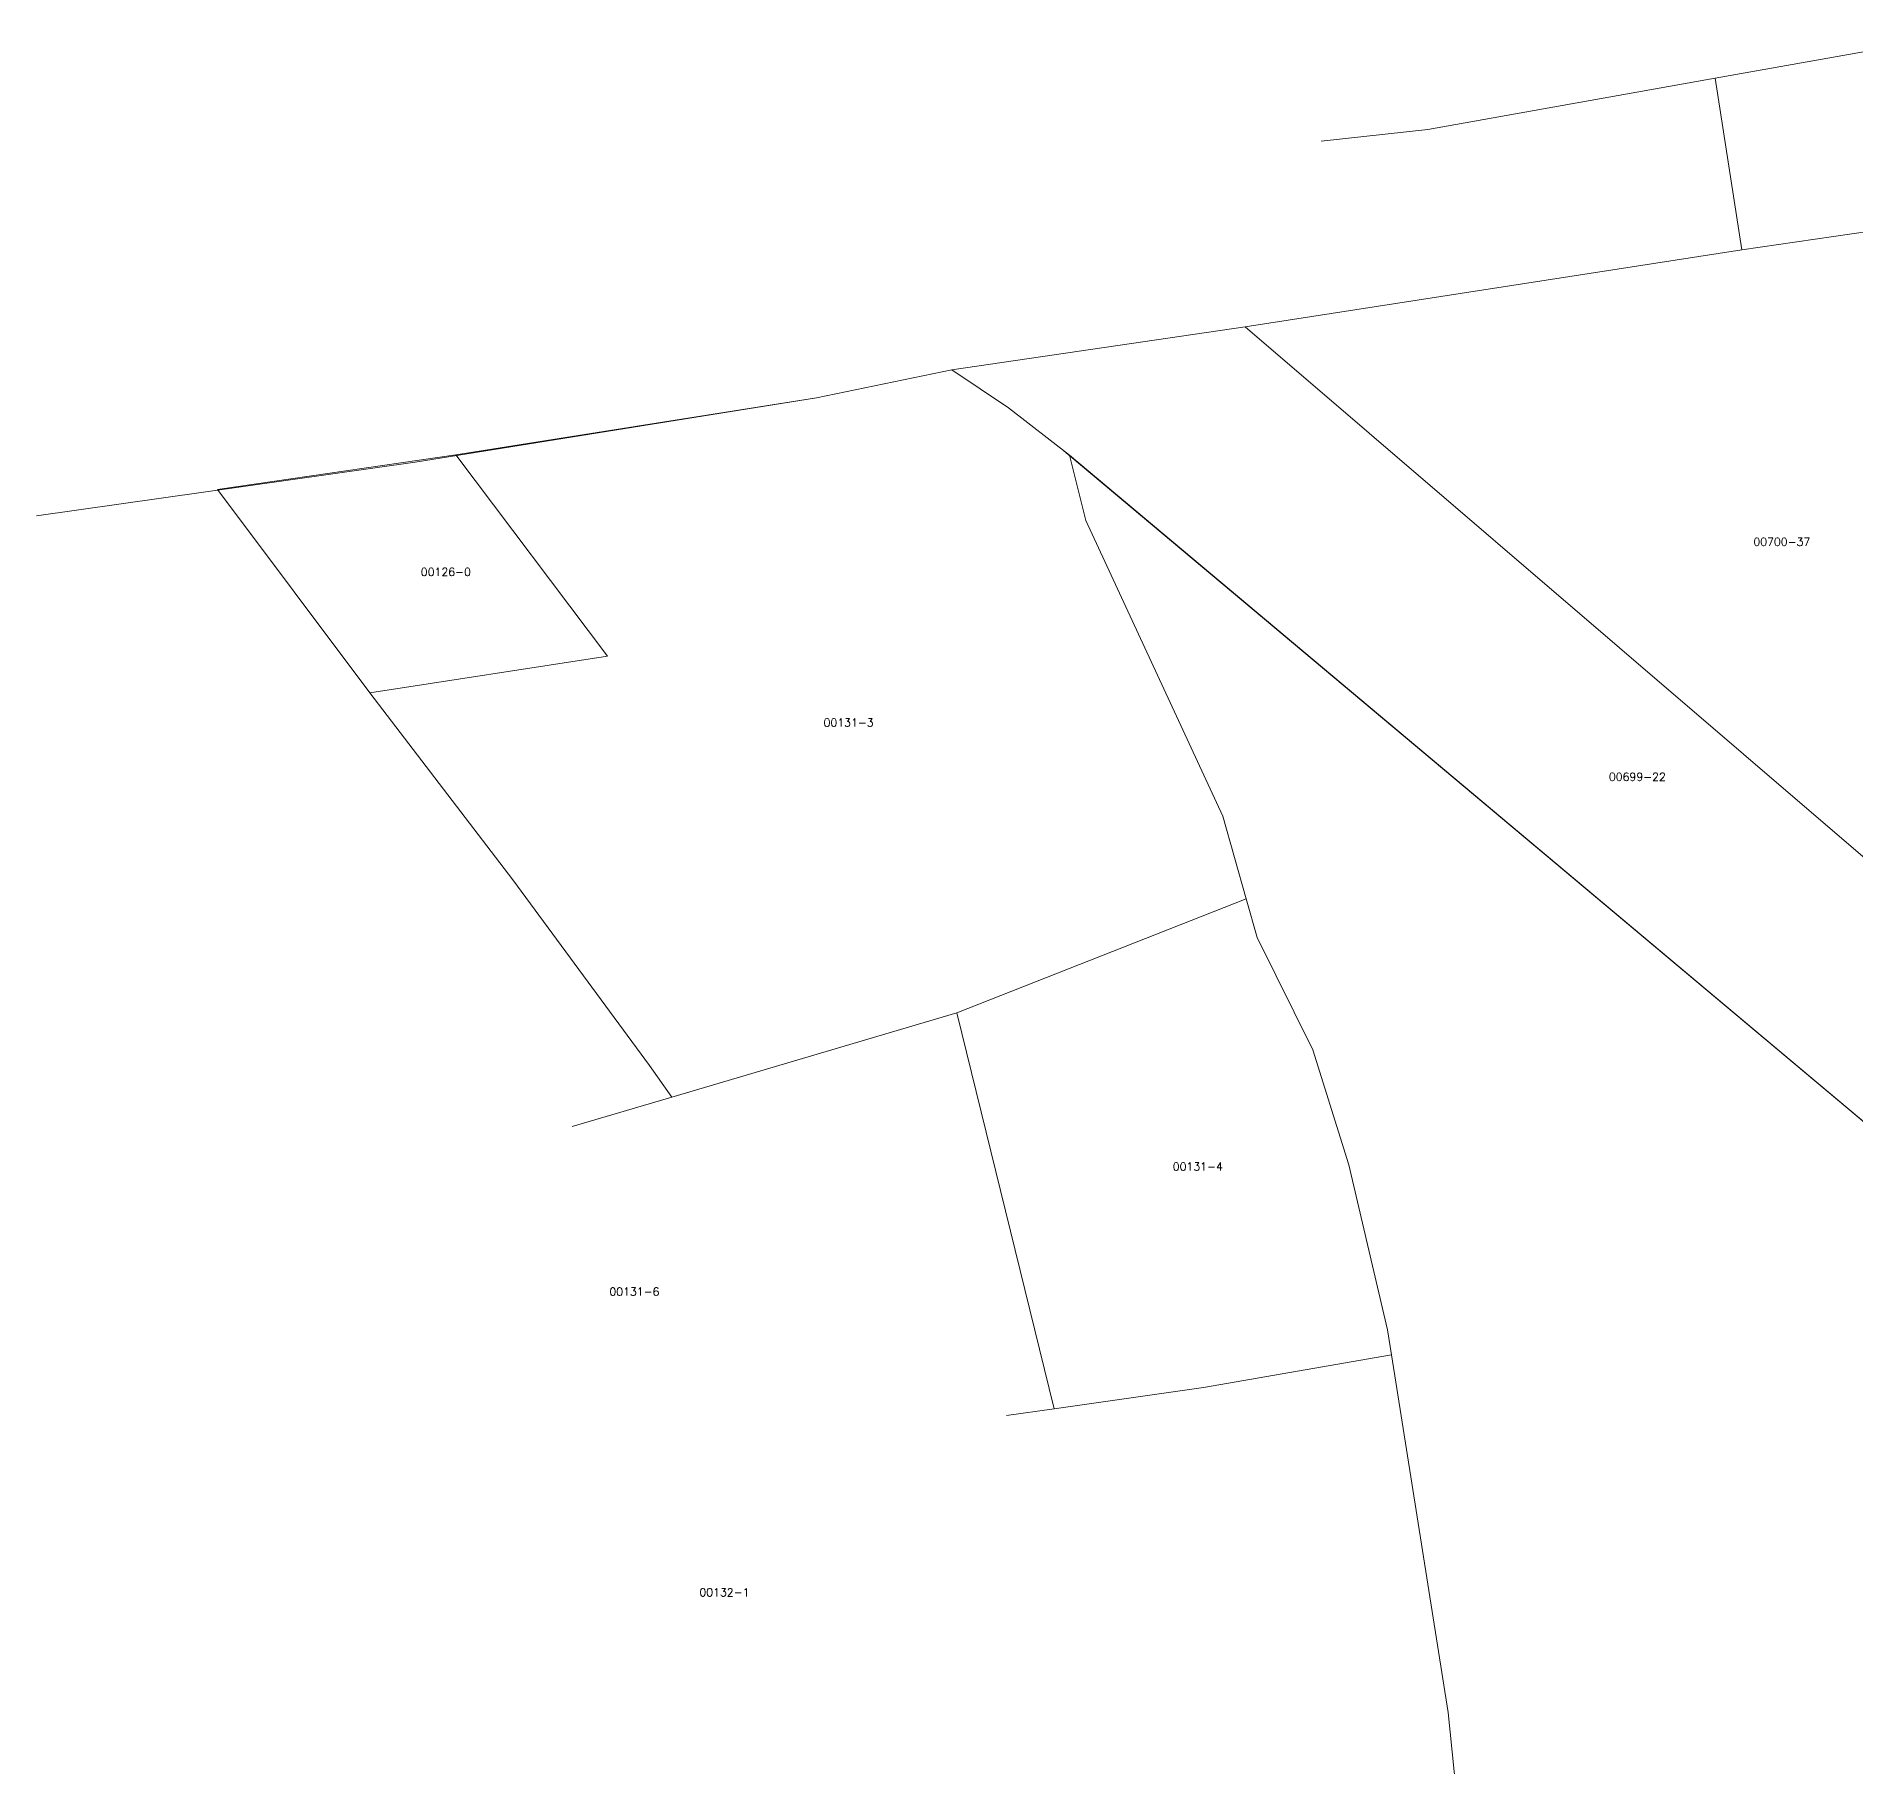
# Model space of a CAD drawing. Header units: metres. Extents: x 7516441 to 7517435, y 4691974 to 4693345.
# Drawn here: x 7516440.8 to 7516668.1, y 4692236.4 to 4692452.5 of the extents above; entities that cross this region are included whole.
import ezdxf

# ---------------------------------------------------------------- set-up
doc = ezdxf.new("R2010")
doc.units = ezdxf.units.M
doc.layers.add('Nr-Kojshi', color=251, linetype='Continuous', lineweight=0)
doc.layers.add('Parc-Kojshi', color=251, linetype='Continuous', lineweight=0)
doc.styles.get("Standard").update_dxf_attribs({"font": 'simplex.shx'})

msp = doc.modelspace()

# ---------------------------------------------------------------- linework, layer by layer
at = {"layer": 'Parc-Kojshi'}
for points in [[(7516650.56, 4692447.31), (7516679.87, 4692452.54)], [(7516614.65, 4692440.9), (7516650.56, 4692447.31)], [(7516650.56, 4692447.31), (7516653.89, 4692425.86)], [(7516601.3, 4692439.45), (7516614.65, 4692440.9)], [(7516653.89, 4692425.86), (7516672.2, 4692428.54)], [(7516591.82, 4692416.24), (7516653.89, 4692425.86)], [(7516555.18, 4692410.89), (7516591.82, 4692416.24)], [(7516591.82, 4692416.24), (7516700.84, 4692322.8)], [(7516538.24, 4692407.39), (7516555.18, 4692410.89)], [(7516555.18, 4692410.89), (7516538.24, 4692407.39)], [(7516562.24, 4692406.12), (7516555.18, 4692410.89)], [(7516488.09, 4692399.37), (7516538.24, 4692407.39)], [(7516538.24, 4692407.39), (7516493.21, 4692400.28)], [(7516569.88, 4692400.21), (7516562.24, 4692406.12)], [(7516568.92, 4692400.97), (7516704.59, 4692287.19)], [(7516440.78, 4692392.66), (7516488.09, 4692399.37)], [(7516493.21, 4692400.28), (7516463.4, 4692395.92)], [(7516512.15, 4692375.11), (7516493.21, 4692400.28)], [(7516571.92, 4692392.05), (7516569.88, 4692400.21)], [(7516704.59, 4692287.19), (7516569.88, 4692400.21)], [(7516463.4, 4692395.92), (7516482.43, 4692370.56)], [(7516589.02, 4692355.12), (7516571.92, 4692392.05)], [(7516482.43, 4692370.56), (7516512.15, 4692375.11)], [(7516482.43, 4692370.56), (7516500.32, 4692347.18)], [(7516591.92, 4692344.82), (7516589.02, 4692355.12)], [(7516500.32, 4692347.18), (7516517.38, 4692324)], [(7516555.8, 4692330.56), (7516591.92, 4692344.82)], [(7516593.3, 4692339.96), (7516591.92, 4692344.82)], [(7516600.29, 4692325.96), (7516593.3, 4692339.96)], [(7516520.19, 4692320.03), (7516555.8, 4692330.56)], [(7516555.8, 4692330.56), (7516567.93, 4692281.1)], [(7516604.77, 4692311.58), (7516600.29, 4692325.96)], [(7516517.38, 4692324), (7516520.19, 4692320.03)], [(7516520.19, 4692320.03), (7516507.74, 4692316.35)], [(7516609.62, 4692290.97), (7516604.77, 4692311.58)], [(7516610.11, 4692287.85), (7516609.62, 4692290.97)], [(7516586.62, 4692283.78), (7516610.11, 4692287.85)], [(7516610.11, 4692287.85), (7516617.2, 4692243.16)], [(7516567.93, 4692281.1), (7516586.62, 4692283.78)], [(7516567.93, 4692281.1), (7516561.99, 4692280.25)], [(7516617.2, 4692243.16), (7516619.15, 4692223.92)]]:
    msp.add_lwpolyline(points, dxfattribs=at)

# ---------------------------------------------------------------- texts
at = {"layer": 'Nr-Kojshi'}
for s, p in [('00700-37', (7516655.31, 4692388.9)), ('00126-0', (7516488.81, 4692385.15)), ('00131-3', (7516539.14, 4692366.32)), ('00699-22', (7516637.26, 4692359.55)), ('00131-4', (7516582.77, 4692310.87)), ('00131-6', (7516512.37, 4692295.24)), ('00132-1', (7516523.62, 4692257.68))]:
    msp.add_text(s, height=1, dxfattribs=at).set_placement(p)

doc.saveas('drawing.dxf')
